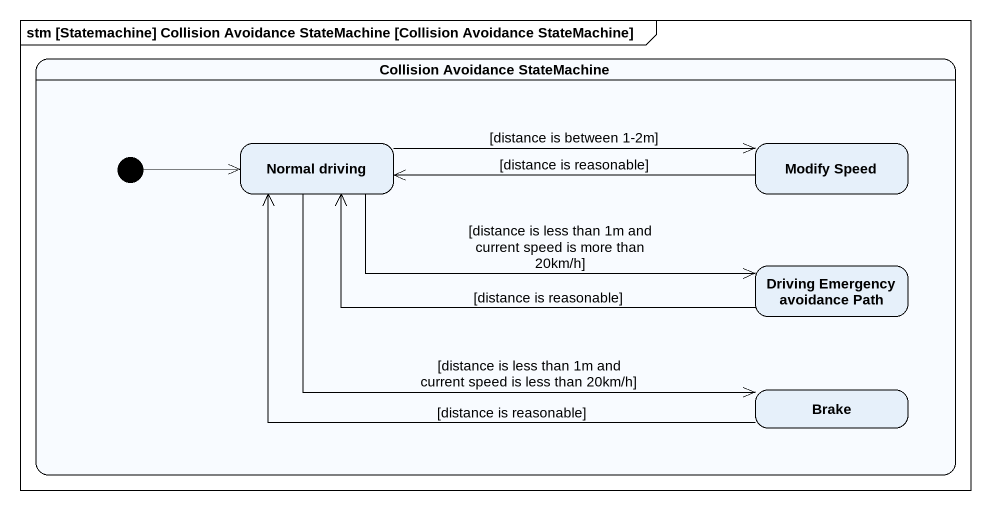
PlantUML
@startuml
mainframe stm [Statemachine] Collision Avoidance StateMachine [Collision Avoidance StateMachine]
hide empty description
state "Collision Avoidance StateMachine" as Collision_Avoidance {
  state "Normal driving" as Normal_driving
  state "Modify Speed" as Modify_Speed
  state "Driving Emergency avoidance Path" as Driving_Emergency_avoidance
  state Brake
  [*] -right-> Normal_driving
}
Normal_driving -right-> Modify_Speed : [distance is between 1-2m]
Normal_driving -right-> Driving_Emergency_avoidance : [distance is less than 1m and current speed is more than 20km/h]
Normal_driving -right-> Brake : [distance is less than 1m and current speed is less than 20km/h]
Modify_Speed -left-> Normal_driving : [distance is reasonable]
Driving_Emergency_avoidance -left-> Normal_driving : [distance is reasonable]
Brake -left-> Normal_driving : [distance is reasonable]
@enduml
